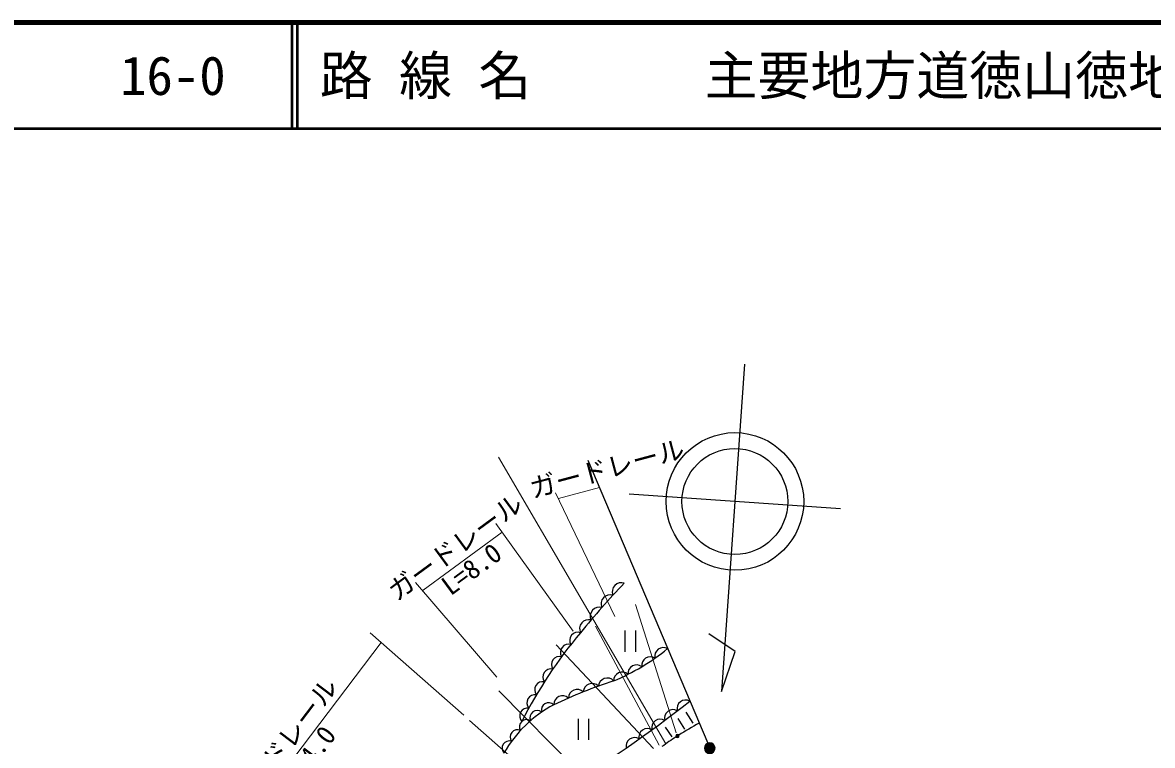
# Model space of a CAD drawing. Units: millimetres, scale not verified. Extents: x 40000 to 680000, y 20000 to 380000.
# Drawn here: x 152313 to 259032, y 311759 to 380000 of the extents above; entities that cross this region are included whole.
import ezdxf
from ezdxf.enums import TextEntityAlignment as Align

# ---------------------------------------------------------------- set-up
doc = ezdxf.new("R2010")
doc.units = ezdxf.units.MM
doc.header["$LTSCALE"] = 1000
for name, color, linetype, lineweight in [('M-BGD', 7, 'Continuous', 25), ('M-BMK-SRVR', 3, 'Continuous', 25), ('M-STR-HTXT', 7, 'Continuous', 13), ('M-TTL', 2, 'Continuous', 140), ('M-TTL-LINE', 7, 'Continuous', 50)]:
    doc.layers.add(name, color=color, linetype=linetype, lineweight=lineweight)
doc.layers.add('M-TTL-TXT', color=7, linetype='Continuous')
doc.styles.add('ＭＳ ゴシック', font='')
doc.styles.get('ＭＳ ゴシック').set_extended_font_data('MS Gothic')

msp = doc.modelspace()

# ---------------------------------------------------------------- hatches: boundary and pattern name
at = {"layer": 'M-BGD'}
msp.add_hatch(color=256, dxfattribs=at).paths.add_polyline_path([(214317, 312640, 1), (214017, 312640, 1)])
at = {"layer": 'M-BMK-SRVR'}
msp.add_hatch(color=256, dxfattribs=at).paths.add_polyline_path([(217719, 311494, 0.41421), (217219, 311994, 0.41421), (216719, 311494, 0.41421), (217219, 310994, 0.41421)])

# ---------------------------------------------------------------- linework, layer by layer
at = {"layer": 'M-BGD'}
for p, q in [((220508, 347756), (218328, 316833)), ((229569, 334085), (209619, 335492)), ((209197, 322594), (209197, 320594)), ((210197, 322594), (210197, 320594)), ((219632, 320614), (217146, 322293)), ((218328, 316833), (219632, 320614)), ((214966, 314891), (215621, 313862)), ((204776, 314278), (204776, 312278)), ((205776, 314278), (205776, 312278)), ((214878, 313279), (214227, 314304)), ((213662, 312577), (213042, 313478))]:
    msp.add_line(p, q, dxfattribs=at)
msp.add_lwpolyline([(214317, 312640, 1), (214017, 312640, 1)], format="xyb", close=True, dxfattribs=at)
for radius in [6500, 5000]:
    msp.add_circle((219594, 334788), radius, dxfattribs=at)
for centre, radius, start, end in [((261763, 276432), 73030, 136.0951, 140.99443), ((208867, 326266), 856, 70.99082, 202.42422), ((207814, 325124), 856, 72.21565, 203.64905), ((206786, 323959), 856, 73.44048, 204.87388), ((205782, 322773), 856, 74.66531, 206.09871), ((238836, 293959), 44190, 139.94353, 153.01388), ((204760, 321674), 765, 70.69446, 211.0598), ((203875, 320549), 765, 72.56166, 212.92699), ((203027, 319396), 765, 74.42885, 214.79418), ((199789, 337563), 21419, 292.96035, 308.89492), ((212838, 320186), 812, 60.51426, 193.29193), ((210303, 318545), 812, 52.54698, 185.32464), ((211599, 319321), 812, 56.53062, 189.30828), ((202218, 318216), 765, 76.29604, 216.66138), ((207527, 317292), 826, 41.6868, 176.07866), ((208956, 317860), 812, 48.56334, 181.341), ((201447, 317010), 765, 78.16323, 218.52857), ((222803, 272630), 47528, 107.96432, 115.31156), ((204697, 316221), 826, 45.36042, 179.75227), ((206103, 316779), 826, 43.52361, 177.91546), ((200716, 315779), 765, 80.03043, 220.39576), ((203309, 315618), 826, 47.19723, 181.58908), ((133582, 420681), 132876, 301.5351, 307.97259), ((214937, 315233), 808, 60.24269, 195.05875), ((207862, 305373), 11552, 117.75506, 150.70171), ((200025, 314526), 765, 81.89762, 222.26296), ((200920, 314374), 684, 51.59445, 203.68366), ((201999, 315112), 684, 45.00512, 197.09433), ((213747, 314326), 808, 59.59894, 194.415), ((199933, 313518), 684, 58.18378, 210.27299), ((212547, 313432), 808, 58.95519, 193.77125), ((231593, 285419), 32321, 118.39876, 122.35984), ((199051, 312555), 684, 64.77311, 216.86232), ((211337, 312551), 808, 58.31144, 193.1275), ((198285, 311496), 684, 71.36244, 223.45165), ((210117, 311684), 808, 57.66769, 192.48375), ((231593, 285419), 32321, 122.89165, 125.76131)]:
    msp.add_arc(centre, radius, start, end, dxfattribs=at)
at = {"layer": 'M-BMK-SRVR'}
msp.add_line((205704, 338677), (217024, 311955), dxfattribs=at)
msp.add_lwpolyline([(217719, 311494, 0.41421), (217219, 311994, 0.41421), (216719, 311494, 0.41421), (217219, 310994, 0.41421)], format="xyb", close=True, dxfattribs=at)
at = {"layer": 'M-STR-HTXT'}
for p, q in [((197280, 338966), (213082, 311914)), ((202665, 335619), (208262, 323934)), ((206798, 336094), (202932, 335062)), ((197027, 332695), (204303, 322542)), ((189424, 327127), (197097, 318214)), ((210222, 325066), (214059, 312959)), ((185158, 322394), (193979, 314605)), ((212430, 311774), (206436, 323014)), ((186191, 321482), (169407, 299357)), ((202699, 321260), (211893, 311462)), ((197302, 316906), (206868, 307236)), ((194527, 314121), (204800, 305052))]:
    msp.add_line(p, q, dxfattribs=at)
msp.add_lwpolyline([(197611, 331880), (190145, 326404), (190097, 326345)], dxfattribs=at)
at = {"layer": 'M-TTL'}
msp.add_line((680000, 380000), (40000, 380000), dxfattribs=at)
at = {"layer": 'M-TTL-LINE'}
for p, q in [((177750, 380000), (177750, 370000)), ((178250, 380000), (178250, 370000)), ((40000, 370000), (680000, 370000))]:
    msp.add_line(p, q, dxfattribs=at)

# ---------------------------------------------------------------- texts
at = {"layer": 'M-STR-HTXT', "style": 'ＭＳ ゴシック'}
for s, rotation, p in [('ガードレール', 14.95, (207885, 336488)), ('ガードレール', 36.258, (194035, 329319)), ('L=8.0', 36.258, (195573, 327223)), ('ガードレール', 52.816, (178143, 310956)), ('L=24.0', 52.816, (180214, 309384))]:
    msp.add_text(s, height=1833, rotation=rotation, dxfattribs=at).set_placement(p, align=Align.BOTTOM_CENTER)
at = {"layer": 'M-TTL-TXT', "style": 'ＭＳ ゴシック'}
for s, p in [('16-0', (161521, 375000)), ('路 線 名', (180380, 375000)), ('主要地方道徳山徳地線', (216734, 375000))]:
    msp.add_text(s, height=3666, dxfattribs=at).set_placement(p, align=Align.MIDDLE_LEFT)

doc.saveas('drawing.dxf')
